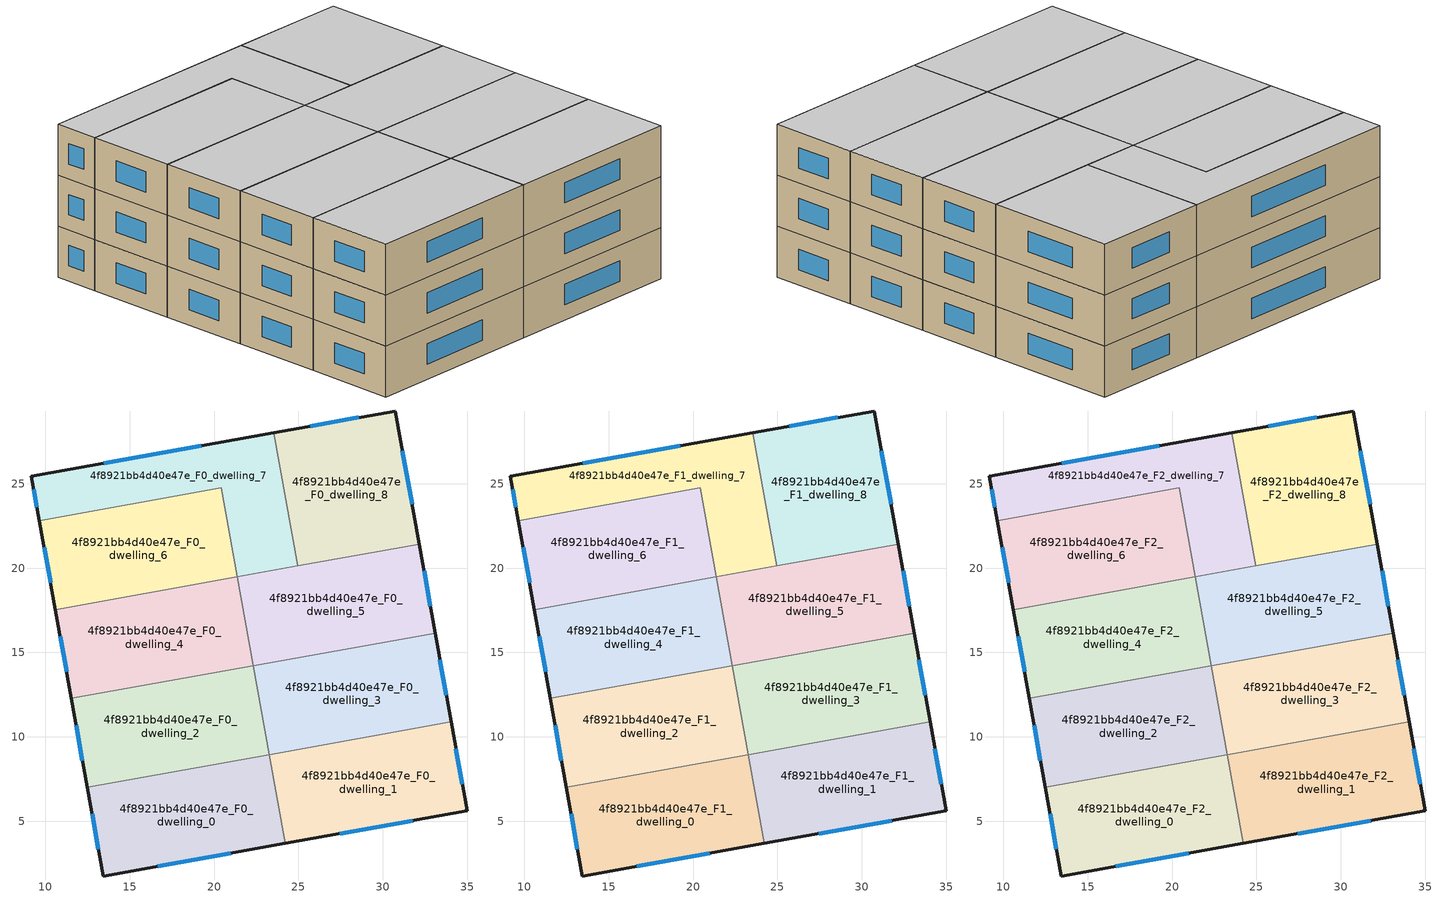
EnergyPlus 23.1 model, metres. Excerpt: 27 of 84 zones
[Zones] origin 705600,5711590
4f8921bb4d40e47e_F0_dwelling_0
 floor ground (EU_floor_Construction): 23.28,8.95 24.22,3.68 13.42,1.75 12.48,7.01 z0
 wall outside (EU_wall_Construction): 12.48,7.01 13.42,1.75 24.22,3.68 z0:3
 wall to 4f8921bb4d40e47e_F0_dwelling_1 (EU_wall_Construction): 24.22,3.68 23.28,8.95 z0:3
 wall to 4f8921bb4d40e47e_F0_dwelling_2 (EU_wall_Construction): 23.27,8.94 12.48,7.01 z0:3
 window (EU_Window_Construction): 16.66,2.32 20.99,3.1 / 12.76,5.43 13.14,3.32 z0.9:2.1
4f8921bb4d40e47e_F0_dwelling_1
 floor ground (EU_floor_Construction): 34.06,10.88 35.01,5.6 24.22,3.68 23.28,8.95 z0
 wall outside (EU_wall_Construction): 24.22,3.68 35.01,5.6 34.06,10.88 z0:3
 wall to 4f8921bb4d40e47e_F0_dwelling_3 (EU_wall_Construction): 34.06,10.88 23.28,8.95 z0:3
 window (EU_Window_Construction): 27.45,4.25 31.78,5.03 / 34.72,7.18 34.34,9.3 z0.9:2.1
4f8921bb4d40e47e_F0_dwelling_2
 floor ground (EU_floor_Construction): 22.32,14.21 23.27,8.94 12.48,7.01 11.53,12.28 z0
 wall outside (EU_wall_Construction): 11.53,12.28 12.48,7.01 z0:3
 wall to 4f8921bb4d40e47e_F0_dwelling_4 (EU_wall_Construction): 22.32,14.21 11.53,12.28 z0:3
 wall to 4f8921bb4d40e47e_F0_dwelling_3 (EU_wall_Construction): 23.27,8.94 22.32,14.21 z0:3
 window (EU_Window_Construction): 11.81,10.7 12.19,8.58 z0.9:2.1
4f8921bb4d40e47e_F0_dwelling_3
 floor ground (EU_floor_Construction): 33.11,16.15 34.06,10.88 23.27,8.94 22.32,14.21 z0
 wall outside (EU_wall_Construction): 34.06,10.88 33.11,16.15 z0:3
 wall to 4f8921bb4d40e47e_F0_dwelling_5 (EU_wall_Construction): 33.11,16.15 22.32,14.21 z0:3
 window (EU_Window_Construction): 33.77,12.46 33.39,14.58 z0.9:2.1
4f8921bb4d40e47e_F0_dwelling_4
 floor ground (EU_floor_Construction): 21.37,19.49 22.32,14.21 11.53,12.28 10.58,17.55 z0
 wall outside (EU_wall_Construction): 10.58,17.55 11.53,12.28 z0:3
 wall to 4f8921bb4d40e47e_F0_dwelling_6 (EU_wall_Construction): 21.37,19.49 10.58,17.55 z0:3
 wall to 4f8921bb4d40e47e_F0_dwelling_5 (EU_wall_Construction): 22.32,14.21 21.37,19.49 z0:3
 window (EU_Window_Construction): 10.87,15.97 11.25,13.85 z0.9:2.1
4f8921bb4d40e47e_F0_dwelling_5
 floor ground (EU_floor_Construction): 32.16,21.42 33.11,16.15 22.32,14.21 21.37,19.49 z0
 wall outside (EU_wall_Construction): 33.11,16.15 32.16,21.42 z0:3
 wall to 4f8921bb4d40e47e_F0_dwelling_8 (EU_wall_Construction): 32.16,21.42 24.96,20.13 z0:3
 wall to 4f8921bb4d40e47e_F0_dwelling_7 (EU_wall_Construction): 24.96,20.13 21.37,19.49 z0:3
 window (EU_Window_Construction): 32.83,17.73 32.45,19.85 z0.9:2.1
4f8921bb4d40e47e_F0_dwelling_6
 floor ground (EU_floor_Construction): 20.43,24.75 21.37,19.49 10.58,17.55 9.64,22.82 z0
 wall outside (EU_wall_Construction): 9.64,22.82 10.58,17.55 z0:3
 wall to 4f8921bb4d40e47e_F0_dwelling_7 (EU_wall_Construction): 21.37,19.49 20.43,24.75 9.64,22.82 z0:3
 window (EU_Window_Construction): 9.92,21.24 10.3,19.12 z0.9:2.1
4f8921bb4d40e47e_F0_dwelling_7
 floor ground (EU_floor_Construction): 23.55,28.03 24.96,20.13 21.37,19.49 20.43,24.75 9.64,22.82 9.16,25.46 z0
 wall outside (EU_wall_Construction): 23.55,28.03 9.16,25.46 9.64,22.82 z0:3
 wall to 4f8921bb4d40e47e_F0_dwelling_8 (EU_wall_Construction): 24.96,20.13 23.55,28.03 z0:3
 window (EU_Window_Construction): 9.3,24.67 9.49,23.61 / 19.24,27.26 13.47,26.23 z0.9:2.1
4f8921bb4d40e47e_F0_dwelling_8
 floor ground (EU_floor_Construction): 30.74,29.32 32.16,21.42 24.96,20.13 23.55,28.03 z0
 wall outside (EU_wall_Construction): 32.16,21.42 30.74,29.32 23.55,28.03 z0:3
 window (EU_Window_Construction): 28.59,28.93 25.7,28.42 / 31.74,23.79 31.17,26.96 z0.9:2.1
4f8921bb4d40e47e_F1_dwelling_0
 floor to 4f8921bb4d40e47e_F0_dwelling_0 (EU_floor_Construction): 23.28,8.95 24.22,3.68 13.42,1.75 12.48,7.01 z3
 wall outside (EU_wall_Construction): 12.48,7.01 13.42,1.75 24.22,3.68 z3:6
 wall to 4f8921bb4d40e47e_F1_dwelling_1 (EU_wall_Construction): 24.22,3.68 23.28,8.95 z3:6
 wall to 4f8921bb4d40e47e_F1_dwelling_2 (EU_wall_Construction): 23.27,8.94 12.48,7.01 z3:6
 window (EU_Window_Construction): 16.66,2.32 20.99,3.1 / 12.76,5.43 13.14,3.32 z3.9:5.1
4f8921bb4d40e47e_F1_dwelling_1
 floor to 4f8921bb4d40e47e_F0_dwelling_1 (EU_floor_Construction): 34.06,10.88 35.01,5.6 24.22,3.68 23.28,8.95 z3
 wall outside (EU_wall_Construction): 24.22,3.68 35.01,5.6 34.06,10.88 z3:6
 wall to 4f8921bb4d40e47e_F1_dwelling_3 (EU_wall_Construction): 34.06,10.88 23.28,8.95 z3:6
 window (EU_Window_Construction): 27.45,4.25 31.78,5.03 / 34.72,7.18 34.34,9.3 z3.9:5.1
4f8921bb4d40e47e_F1_dwelling_2
 floor to 4f8921bb4d40e47e_F0_dwelling_2 (EU_floor_Construction): 22.32,14.21 23.27,8.94 12.48,7.01 11.53,12.28 z3
 wall outside (EU_wall_Construction): 11.53,12.28 12.48,7.01 z3:6
 wall to 4f8921bb4d40e47e_F1_dwelling_4 (EU_wall_Construction): 22.32,14.21 11.53,12.28 z3:6
 wall to 4f8921bb4d40e47e_F1_dwelling_3 (EU_wall_Construction): 23.27,8.94 22.32,14.21 z3:6
 window (EU_Window_Construction): 11.81,10.7 12.19,8.58 z3.9:5.1
4f8921bb4d40e47e_F1_dwelling_3
 floor to 4f8921bb4d40e47e_F0_dwelling_3 (EU_floor_Construction): 33.11,16.15 34.06,10.88 23.27,8.94 22.32,14.21 z3
 wall outside (EU_wall_Construction): 34.06,10.88 33.11,16.15 z3:6
 wall to 4f8921bb4d40e47e_F1_dwelling_5 (EU_wall_Construction): 33.11,16.15 22.32,14.21 z3:6
 window (EU_Window_Construction): 33.77,12.46 33.39,14.58 z3.9:5.1
4f8921bb4d40e47e_F1_dwelling_4
 floor to 4f8921bb4d40e47e_F0_dwelling_4 (EU_floor_Construction): 21.37,19.49 22.32,14.21 11.53,12.28 10.58,17.55 z3
 wall outside (EU_wall_Construction): 10.58,17.55 11.53,12.28 z3:6
 wall to 4f8921bb4d40e47e_F1_dwelling_6 (EU_wall_Construction): 21.37,19.49 10.58,17.55 z3:6
 wall to 4f8921bb4d40e47e_F1_dwelling_5 (EU_wall_Construction): 22.32,14.21 21.37,19.49 z3:6
 window (EU_Window_Construction): 10.87,15.97 11.25,13.85 z3.9:5.1
4f8921bb4d40e47e_F1_dwelling_5
 floor to 4f8921bb4d40e47e_F0_dwelling_5 (EU_floor_Construction): 32.16,21.42 33.11,16.15 22.32,14.21 21.37,19.49 z3
 wall outside (EU_wall_Construction): 33.11,16.15 32.16,21.42 z3:6
 wall to 4f8921bb4d40e47e_F1_dwelling_8 (EU_wall_Construction): 32.16,21.42 24.96,20.13 z3:6
 wall to 4f8921bb4d40e47e_F1_dwelling_7 (EU_wall_Construction): 24.96,20.13 21.37,19.49 z3:6
 window (EU_Window_Construction): 32.83,17.73 32.45,19.85 z3.9:5.1
4f8921bb4d40e47e_F1_dwelling_6
 floor to 4f8921bb4d40e47e_F0_dwelling_6 (EU_floor_Construction): 20.43,24.75 21.37,19.49 10.58,17.55 9.64,22.82 z3
 wall outside (EU_wall_Construction): 9.64,22.82 10.58,17.55 z3:6
 wall to 4f8921bb4d40e47e_F1_dwelling_7 (EU_wall_Construction): 21.37,19.49 20.43,24.75 9.64,22.82 z3:6
 window (EU_Window_Construction): 9.92,21.24 10.3,19.12 z3.9:5.1
4f8921bb4d40e47e_F1_dwelling_7
 floor to 4f8921bb4d40e47e_F0_dwelling_7 (EU_floor_Construction): 23.55,28.03 24.96,20.13 21.37,19.49 20.43,24.75 9.64,22.82 9.16,25.46 z3
 wall outside (EU_wall_Construction): 23.55,28.03 9.16,25.46 9.64,22.82 z3:6
 wall to 4f8921bb4d40e47e_F1_dwelling_8 (EU_wall_Construction): 24.96,20.13 23.55,28.03 z3:6
 window (EU_Window_Construction): 9.3,24.67 9.49,23.61 / 19.24,27.26 13.47,26.23 z3.9:5.1
4f8921bb4d40e47e_F1_dwelling_8
 floor to 4f8921bb4d40e47e_F0_dwelling_8 (EU_floor_Construction): 30.74,29.32 32.16,21.42 24.96,20.13 23.55,28.03 z3
 wall outside (EU_wall_Construction): 32.16,21.42 30.74,29.32 23.55,28.03 z3:6
 window (EU_Window_Construction): 28.59,28.93 25.7,28.42 / 31.74,23.79 31.17,26.96 z3.9:5.1
4f8921bb4d40e47e_F2_dwelling_0
 floor to 4f8921bb4d40e47e_F1_dwelling_0 (EU_floor_Construction): 23.28,8.95 24.22,3.68 13.42,1.75 12.48,7.01 z6
 wall outside (EU_wall_Construction): 12.48,7.01 13.42,1.75 24.22,3.68 z6:9
 wall to 4f8921bb4d40e47e_F2_dwelling_1 (EU_wall_Construction): 24.22,3.68 23.28,8.95 z6:9
 wall to 4f8921bb4d40e47e_F2_dwelling_2 (EU_wall_Construction): 23.27,8.94 12.48,7.01 z6:9
 window (EU_Window_Construction): 16.66,2.32 20.99,3.1 / 12.76,5.43 13.14,3.32 z6.9:8.1
 ceiling to 4f8921bb4d40e47e_F3_dwelling_0 (EU_floor_Construction): 24.22,3.68 23.28,8.95 12.48,7.01 13.42,1.75 z9
4f8921bb4d40e47e_F2_dwelling_1
 floor to 4f8921bb4d40e47e_F1_dwelling_1 (EU_floor_Construction): 34.06,10.88 35.01,5.6 24.22,3.68 23.28,8.95 z6
 wall outside (EU_wall_Construction): 24.22,3.68 35.01,5.6 34.06,10.88 z6:9
 wall to 4f8921bb4d40e47e_F2_dwelling_3 (EU_wall_Construction): 34.06,10.88 23.28,8.95 z6:9
 window (EU_Window_Construction): 27.45,4.25 31.78,5.03 / 34.72,7.18 34.34,9.3 z6.9:8.1
 ceiling to 4f8921bb4d40e47e_F3_dwelling_1 (EU_floor_Construction): 35.01,5.6 34.06,10.88 23.28,8.95 24.22,3.68 z9
4f8921bb4d40e47e_F2_dwelling_2
 floor to 4f8921bb4d40e47e_F1_dwelling_2 (EU_floor_Construction): 22.32,14.21 23.27,8.94 12.48,7.01 11.53,12.28 z6
 wall outside (EU_wall_Construction): 11.53,12.28 12.48,7.01 z6:9
 wall to 4f8921bb4d40e47e_F2_dwelling_4 (EU_wall_Construction): 22.32,14.21 11.53,12.28 z6:9
 wall to 4f8921bb4d40e47e_F2_dwelling_3 (EU_wall_Construction): 23.27,8.94 22.32,14.21 z6:9
 window (EU_Window_Construction): 11.81,10.7 12.19,8.58 z6.9:8.1
 ceiling to 4f8921bb4d40e47e_F3_dwelling_2 (EU_floor_Construction): 23.27,8.94 22.32,14.21 11.53,12.28 12.48,7.01 z9
4f8921bb4d40e47e_F2_dwelling_3
 floor to 4f8921bb4d40e47e_F1_dwelling_3 (EU_floor_Construction): 33.11,16.15 34.06,10.88 23.27,8.94 22.32,14.21 z6
 wall outside (EU_wall_Construction): 34.06,10.88 33.11,16.15 z6:9
 wall to 4f8921bb4d40e47e_F2_dwelling_5 (EU_wall_Construction): 33.11,16.15 22.32,14.21 z6:9
 window (EU_Window_Construction): 33.77,12.46 33.39,14.58 z6.9:8.1
 ceiling to 4f8921bb4d40e47e_F3_dwelling_3 (EU_floor_Construction): 34.06,10.88 33.11,16.15 22.32,14.21 23.27,8.94 z9
4f8921bb4d40e47e_F2_dwelling_4
 floor to 4f8921bb4d40e47e_F1_dwelling_4 (EU_floor_Construction): 21.37,19.49 22.32,14.21 11.53,12.28 10.58,17.55 z6
 wall outside (EU_wall_Construction): 10.58,17.55 11.53,12.28 z6:9
 wall to 4f8921bb4d40e47e_F2_dwelling_6 (EU_wall_Construction): 21.37,19.49 10.58,17.55 z6:9
 wall to 4f8921bb4d40e47e_F2_dwelling_5 (EU_wall_Construction): 22.32,14.21 21.37,19.49 z6:9
 window (EU_Window_Construction): 10.87,15.97 11.25,13.85 z6.9:8.1
 ceiling to 4f8921bb4d40e47e_F3_dwelling_4 (EU_floor_Construction): 22.32,14.21 21.37,19.49 10.58,17.55 11.53,12.28 z9
4f8921bb4d40e47e_F2_dwelling_5
 floor to 4f8921bb4d40e47e_F1_dwelling_5 (EU_floor_Construction): 32.16,21.42 33.11,16.15 22.32,14.21 21.37,19.49 z6
 wall outside (EU_wall_Construction): 33.11,16.15 32.16,21.42 z6:9
 wall to 4f8921bb4d40e47e_F2_dwelling_8 (EU_wall_Construction): 32.16,21.42 24.96,20.13 z6:9
 wall to 4f8921bb4d40e47e_F2_dwelling_7 (EU_wall_Construction): 24.96,20.13 21.37,19.49 z6:9
 window (EU_Window_Construction): 32.83,17.73 32.45,19.85 z6.9:8.1
 ceiling to 4f8921bb4d40e47e_F3_dwelling_5 (EU_floor_Construction): 33.11,16.15 32.16,21.42 21.37,19.49 22.32,14.21 z9
4f8921bb4d40e47e_F2_dwelling_6
 floor to 4f8921bb4d40e47e_F1_dwelling_6 (EU_floor_Construction): 20.43,24.75 21.37,19.49 10.58,17.55 9.64,22.82 z6
 wall outside (EU_wall_Construction): 9.64,22.82 10.58,17.55 z6:9
 wall to 4f8921bb4d40e47e_F2_dwelling_7 (EU_wall_Construction): 21.37,19.49 20.43,24.75 9.64,22.82 z6:9
 window (EU_Window_Construction): 9.92,21.24 10.3,19.12 z6.9:8.1
 ceiling to 4f8921bb4d40e47e_F3_dwelling_6 (EU_floor_Construction): 21.37,19.49 20.43,24.75 9.64,22.82 10.58,17.55 z9
4f8921bb4d40e47e_F2_dwelling_7
 floor to 4f8921bb4d40e47e_F1_dwelling_7 (EU_floor_Construction): 23.55,28.03 24.96,20.13 21.37,19.49 20.43,24.75 9.64,22.82 9.16,25.46 z6
 wall outside (EU_wall_Construction): 23.55,28.03 9.16,25.46 9.64,22.82 z6:9
 wall to 4f8921bb4d40e47e_F2_dwelling_8 (EU_wall_Construction): 24.96,20.13 23.55,28.03 z6:9
 window (EU_Window_Construction): 9.3,24.67 9.49,23.61 / 19.24,27.26 13.47,26.23 z6.9:8.1
 ceiling to 4f8921bb4d40e47e_F3_dwelling_7 (EU_floor_Construction): 24.96,20.13 23.55,28.03 9.16,25.46 9.64,22.82 20.43,24.75 21.37,19.49 z9
4f8921bb4d40e47e_F2_dwelling_8
 floor to 4f8921bb4d40e47e_F1_dwelling_8 (EU_floor_Construction): 30.74,29.32 32.16,21.42 24.96,20.13 23.55,28.03 z6
 wall outside (EU_wall_Construction): 32.16,21.42 30.74,29.32 23.55,28.03 z6:9
 window (EU_Window_Construction): 28.59,28.93 25.7,28.42 / 31.74,23.79 31.17,26.96 z6.9:8.1
 ceiling to 4f8921bb4d40e47e_F3_dwelling_8 (EU_floor_Construction): 32.16,21.42 30.74,29.32 23.55,28.03 24.96,20.13 z9
[Building]
EU S2 Campaign: North Axis=0; Terrain=City; Solar Distribution=FullExterior
[Site:Location]
London: Latitude=51.5; Longitude=-0.5; Time Zone=0; Elevation=25
[SizingPeriod:WeatherFileDays]
AnnualSizingPeriod: Begin Month=1; Begin Day of Month=1; End Month=12; End Day of Month=31; Day of Week for Start Day=Monday; Use Weather File Daylight Saving Period=No; Use Weather File Rain and Snow Indicators=No
[MATERIAL]
EU_InternalMass_Material: Roughness=MediumRough; Thickness=0.1; Conductivity=1; Density=1800; Specific Heat=900; Thermal Absorptance=0.9; Solar Absorptance=0.7; Visible Absorptance=0.7
[MATERIAL:NOMASS] Roughness=MediumRough; Thermal Absorptance=0.9; Solar Absorptance=0.7; Visible Absorptance=0.7
Name | Thermal Resistance
EU_wall_NoMass | 1.04674
EU_floor_NoMass | 2.04616
[WINDOWMATERIAL:SIMPLEGLAZINGSYSTEM]
EU_Window_SimpleGlazing: UFactor=4.25843; Solar Heat Gain Coefficient=0.85; Visible Transmittance=0.85
[CONSTRUCTION]
EU_wall_Construction: EU_wall_NoMass
EU_floor_Construction: EU_floor_NoMass
EU_Window_Construction: EU_Window_SimpleGlazing
EU_InternalMass_Construction: EU_InternalMass_Material
[ZONE] Type=1; Multiplier=1; Ceiling Height=autocalculate; Floor Area=autocalculate; Part of Total Floor Area=Yes
Name | Volume
4f8921bb4d40e47e_F0_dwelling_0; 4f8921bb4d40e47e_F1_dwelling_0; 4f8921bb4d40e47e_F2_dwelling_0; 4f8921bb4d40e47e_F0_dwelling_1; 4f8921bb4d40e47e_F1_dwelling_1; 4f8921bb4d40e47e_F2_dwelling_1; 4f8921bb4d40e47e_F0_dwelling_7; 4f8921bb4d40e47e_F1_dwelling_7; 4f8921bb4d40e47e_F2_dwelling_7 | 176.094
4f8921bb4d40e47e_F0_dwelling_2; 4f8921bb4d40e47e_F1_dwelling_2; 4f8921bb4d40e47e_F2_dwelling_2 | 176.082
4f8921bb4d40e47e_F0_dwelling_3; 4f8921bb4d40e47e_F1_dwelling_3; 4f8921bb4d40e47e_F2_dwelling_3; 4f8921bb4d40e47e_F0_dwelling_6; 4f8921bb4d40e47e_F1_dwelling_6; 4f8921bb4d40e47e_F2_dwelling_6 | 176.098
4f8921bb4d40e47e_F0_dwelling_4; 4f8921bb4d40e47e_F1_dwelling_4; 4f8921bb4d40e47e_F2_dwelling_4 | 176.131
4f8921bb4d40e47e_F0_dwelling_5; 4f8921bb4d40e47e_F1_dwelling_5; 4f8921bb4d40e47e_F2_dwelling_5 | 176.113
4f8921bb4d40e47e_F0_dwelling_8; 4f8921bb4d40e47e_F1_dwelling_8; 4f8921bb4d40e47e_F2_dwelling_8 | 176.086
[INTERNALMASS] Construction=EU_InternalMass_Construction
Name | Zone or ZoneList | Surface Area
4f8921bb4d40e47e_F0_dwelling_0_EU_InternalMass | 4f8921bb4d40e47e_F0_dwelling_0 | 58.6992
4f8921bb4d40e47e_F0_dwelling_1_EU_InternalMass | 4f8921bb4d40e47e_F0_dwelling_1 | 58.6976
4f8921bb4d40e47e_F0_dwelling_2_EU_InternalMass | 4f8921bb4d40e47e_F0_dwelling_2 | 58.6947
4f8921bb4d40e47e_F0_dwelling_3_EU_InternalMass | 4f8921bb4d40e47e_F0_dwelling_3 | 58.6982
4f8921bb4d40e47e_F0_dwelling_4_EU_InternalMass | 4f8921bb4d40e47e_F0_dwelling_4 | 58.7114
4f8921bb4d40e47e_F0_dwelling_5_EU_InternalMass | 4f8921bb4d40e47e_F0_dwelling_5 | 58.7036
4f8921bb4d40e47e_F0_dwelling_6_EU_InternalMass | 4f8921bb4d40e47e_F0_dwelling_6 | 58.7009
4f8921bb4d40e47e_F0_dwelling_7_EU_InternalMass | 4f8921bb4d40e47e_F0_dwelling_7 | 58.6979
4f8921bb4d40e47e_F0_dwelling_8_EU_InternalMass | 4f8921bb4d40e47e_F0_dwelling_8 | 58.6944
4f8921bb4d40e47e_F1_dwelling_0_EU_InternalMass | 4f8921bb4d40e47e_F1_dwelling_0 | 58.6992
4f8921bb4d40e47e_F1_dwelling_1_EU_InternalMass | 4f8921bb4d40e47e_F1_dwelling_1 | 58.6976
4f8921bb4d40e47e_F1_dwelling_2_EU_InternalMass | 4f8921bb4d40e47e_F1_dwelling_2 | 58.6947
4f8921bb4d40e47e_F1_dwelling_3_EU_InternalMass | 4f8921bb4d40e47e_F1_dwelling_3 | 58.6982
4f8921bb4d40e47e_F1_dwelling_4_EU_InternalMass | 4f8921bb4d40e47e_F1_dwelling_4 | 58.7114
4f8921bb4d40e47e_F1_dwelling_5_EU_InternalMass | 4f8921bb4d40e47e_F1_dwelling_5 | 58.7036
4f8921bb4d40e47e_F1_dwelling_6_EU_InternalMass | 4f8921bb4d40e47e_F1_dwelling_6 | 58.7009
4f8921bb4d40e47e_F1_dwelling_7_EU_InternalMass | 4f8921bb4d40e47e_F1_dwelling_7 | 58.6979
4f8921bb4d40e47e_F1_dwelling_8_EU_InternalMass | 4f8921bb4d40e47e_F1_dwelling_8 | 58.6944
4f8921bb4d40e47e_F2_dwelling_0_EU_InternalMass | 4f8921bb4d40e47e_F2_dwelling_0 | 58.6992
4f8921bb4d40e47e_F2_dwelling_1_EU_InternalMass | 4f8921bb4d40e47e_F2_dwelling_1 | 58.6976
4f8921bb4d40e47e_F2_dwelling_2_EU_InternalMass | 4f8921bb4d40e47e_F2_dwelling_2 | 58.6947
4f8921bb4d40e47e_F2_dwelling_3_EU_InternalMass | 4f8921bb4d40e47e_F2_dwelling_3 | 58.6982
4f8921bb4d40e47e_F2_dwelling_4_EU_InternalMass | 4f8921bb4d40e47e_F2_dwelling_4 | 58.7114
4f8921bb4d40e47e_F2_dwelling_5_EU_InternalMass | 4f8921bb4d40e47e_F2_dwelling_5 | 58.7036
4f8921bb4d40e47e_F2_dwelling_6_EU_InternalMass | 4f8921bb4d40e47e_F2_dwelling_6 | 58.7009
4f8921bb4d40e47e_F2_dwelling_7_EU_InternalMass | 4f8921bb4d40e47e_F2_dwelling_7 | 58.6979
4f8921bb4d40e47e_F2_dwelling_8_EU_InternalMass | 4f8921bb4d40e47e_F2_dwelling_8 | 58.6944
[OTHEREQUIPMENT] Fuel Type=Electricity; Design Level Calculation Method=Watts/Area; Power per Zone Floor Area=1; Fraction Latent=0; Fraction Radiant=0; Fraction Lost=0; Carbon Dioxide Generation Rate=0; EndUse Subcategory=EU_Step8_InternalGains
Name | Zone or ZoneList or Space or SpaceList | Schedule
EU_Step8_InternalGain_4f8921bb4d40e47e_F0_dwelling_0_f000 | 4f8921bb4d40e47e_F0_dwelling_0 | EU_Step8_GainSchedule_4f8921bb4d40e47e_F0_dwelling_0_f000
EU_Step8_InternalGain_4f8921bb4d40e47e_F0_dwelling_1_f000 | 4f8921bb4d40e47e_F0_dwelling_1 | EU_Step8_GainSchedule_4f8921bb4d40e47e_F0_dwelling_1_f000
EU_Step8_InternalGain_4f8921bb4d40e47e_F0_dwelling_2_f000 | 4f8921bb4d40e47e_F0_dwelling_2 | EU_Step8_GainSchedule_4f8921bb4d40e47e_F0_dwelling_2_f000
EU_Step8_InternalGain_4f8921bb4d40e47e_F0_dwelling_3_f000 | 4f8921bb4d40e47e_F0_dwelling_3 | EU_Step8_GainSchedule_4f8921bb4d40e47e_F0_dwelling_3_f000
EU_Step8_InternalGain_4f8921bb4d40e47e_F0_dwelling_4_f000 | 4f8921bb4d40e47e_F0_dwelling_4 | EU_Step8_GainSchedule_4f8921bb4d40e47e_F0_dwelling_4_f000
EU_Step8_InternalGain_4f8921bb4d40e47e_F0_dwelling_5_f000 | 4f8921bb4d40e47e_F0_dwelling_5 | EU_Step8_GainSchedule_4f8921bb4d40e47e_F0_dwelling_5_f000
EU_Step8_InternalGain_4f8921bb4d40e47e_F0_dwelling_6_f000 | 4f8921bb4d40e47e_F0_dwelling_6 | EU_Step8_GainSchedule_4f8921bb4d40e47e_F0_dwelling_6_f000
EU_Step8_InternalGain_4f8921bb4d40e47e_F0_dwelling_7_f000 | 4f8921bb4d40e47e_F0_dwelling_7 | EU_Step8_GainSchedule_4f8921bb4d40e47e_F0_dwelling_7_f000
EU_Step8_InternalGain_4f8921bb4d40e47e_F0_dwelling_8_f000 | 4f8921bb4d40e47e_F0_dwelling_8 | EU_Step8_GainSchedule_4f8921bb4d40e47e_F0_dwelling_8_f000
EU_Step8_InternalGain_4f8921bb4d40e47e_F1_dwelling_0_f000 | 4f8921bb4d40e47e_F1_dwelling_0 | EU_Step8_GainSchedule_4f8921bb4d40e47e_F1_dwelling_0_f000
EU_Step8_InternalGain_4f8921bb4d40e47e_F1_dwelling_1_f000 | 4f8921bb4d40e47e_F1_dwelling_1 | EU_Step8_GainSchedule_4f8921bb4d40e47e_F1_dwelling_1_f000
EU_Step8_InternalGain_4f8921bb4d40e47e_F1_dwelling_2_f000 | 4f8921bb4d40e47e_F1_dwelling_2 | EU_Step8_GainSchedule_4f8921bb4d40e47e_F1_dwelling_2_f000
EU_Step8_InternalGain_4f8921bb4d40e47e_F1_dwelling_3_f000 | 4f8921bb4d40e47e_F1_dwelling_3 | EU_Step8_GainSchedule_4f8921bb4d40e47e_F1_dwelling_3_f000
EU_Step8_InternalGain_4f8921bb4d40e47e_F1_dwelling_4_f000 | 4f8921bb4d40e47e_F1_dwelling_4 | EU_Step8_GainSchedule_4f8921bb4d40e47e_F1_dwelling_4_f000
EU_Step8_InternalGain_4f8921bb4d40e47e_F1_dwelling_5_f000 | 4f8921bb4d40e47e_F1_dwelling_5 | EU_Step8_GainSchedule_4f8921bb4d40e47e_F1_dwelling_5_f000
EU_Step8_InternalGain_4f8921bb4d40e47e_F1_dwelling_6_f000 | 4f8921bb4d40e47e_F1_dwelling_6 | EU_Step8_GainSchedule_4f8921bb4d40e47e_F1_dwelling_6_f000
EU_Step8_InternalGain_4f8921bb4d40e47e_F1_dwelling_7_f000 | 4f8921bb4d40e47e_F1_dwelling_7 | EU_Step8_GainSchedule_4f8921bb4d40e47e_F1_dwelling_7_f000
EU_Step8_InternalGain_4f8921bb4d40e47e_F1_dwelling_8_f000 | 4f8921bb4d40e47e_F1_dwelling_8 | EU_Step8_GainSchedule_4f8921bb4d40e47e_F1_dwelling_8_f000
EU_Step8_InternalGain_4f8921bb4d40e47e_F2_dwelling_0_f000 | 4f8921bb4d40e47e_F2_dwelling_0 | EU_Step8_GainSchedule_4f8921bb4d40e47e_F2_dwelling_0_f000
EU_Step8_InternalGain_4f8921bb4d40e47e_F2_dwelling_1_f000 | 4f8921bb4d40e47e_F2_dwelling_1 | EU_Step8_GainSchedule_4f8921bb4d40e47e_F2_dwelling_1_f000
EU_Step8_InternalGain_4f8921bb4d40e47e_F2_dwelling_2_f000 | 4f8921bb4d40e47e_F2_dwelling_2 | EU_Step8_GainSchedule_4f8921bb4d40e47e_F2_dwelling_2_f000
EU_Step8_InternalGain_4f8921bb4d40e47e_F2_dwelling_3_f000 | 4f8921bb4d40e47e_F2_dwelling_3 | EU_Step8_GainSchedule_4f8921bb4d40e47e_F2_dwelling_3_f000
EU_Step8_InternalGain_4f8921bb4d40e47e_F2_dwelling_4_f000 | 4f8921bb4d40e47e_F2_dwelling_4 | EU_Step8_GainSchedule_4f8921bb4d40e47e_F2_dwelling_4_f000
EU_Step8_InternalGain_4f8921bb4d40e47e_F2_dwelling_5_f000 | 4f8921bb4d40e47e_F2_dwelling_5 | EU_Step8_GainSchedule_4f8921bb4d40e47e_F2_dwelling_5_f000
EU_Step8_InternalGain_4f8921bb4d40e47e_F2_dwelling_6_f000 | 4f8921bb4d40e47e_F2_dwelling_6 | EU_Step8_GainSchedule_4f8921bb4d40e47e_F2_dwelling_6_f000
EU_Step8_InternalGain_4f8921bb4d40e47e_F2_dwelling_7_f000 | 4f8921bb4d40e47e_F2_dwelling_7 | EU_Step8_GainSchedule_4f8921bb4d40e47e_F2_dwelling_7_f000
EU_Step8_InternalGain_4f8921bb4d40e47e_F2_dwelling_8_f000 | 4f8921bb4d40e47e_F2_dwelling_8 | EU_Step8_GainSchedule_4f8921bb4d40e47e_F2_dwelling_8_f000
[ZONEVENTILATION:DESIGNFLOWRATE] Schedule=EU_AlwaysOn; Design Flow Rate Calculation Method=AirChanges/Hour; Air Changes per Hour=0.488719; Ventilation Type=Natural; Fan Pressure Rise=0; Fan Total Efficiency=1; Constant Term Coefficient=1; Temperature Term Coefficient=0; Velocity Term Coefficient=0; Velocity Squared Term Coefficient=0; Minimum Indoor Temperature=-100; Maximum Indoor Temperature=100; Delta Temperature=-100; Minimum Outdoor Temperature=-100; Maximum Outdoor Temperature=100; Maximum Wind Speed=40
Name | Zone or ZoneList or Space or SpaceList
EU_ConstantAir_4f8921bb4d40e47e_F0_dwelling_0 | 4f8921bb4d40e47e_F0_dwelling_0
EU_ConstantAir_4f8921bb4d40e47e_F0_dwelling_1 | 4f8921bb4d40e47e_F0_dwelling_1
EU_ConstantAir_4f8921bb4d40e47e_F0_dwelling_2 | 4f8921bb4d40e47e_F0_dwelling_2
EU_ConstantAir_4f8921bb4d40e47e_F0_dwelling_3 | 4f8921bb4d40e47e_F0_dwelling_3
EU_ConstantAir_4f8921bb4d40e47e_F0_dwelling_4 | 4f8921bb4d40e47e_F0_dwelling_4
EU_ConstantAir_4f8921bb4d40e47e_F0_dwelling_5 | 4f8921bb4d40e47e_F0_dwelling_5
EU_ConstantAir_4f8921bb4d40e47e_F0_dwelling_6 | 4f8921bb4d40e47e_F0_dwelling_6
EU_ConstantAir_4f8921bb4d40e47e_F0_dwelling_7 | 4f8921bb4d40e47e_F0_dwelling_7
EU_ConstantAir_4f8921bb4d40e47e_F0_dwelling_8 | 4f8921bb4d40e47e_F0_dwelling_8
EU_ConstantAir_4f8921bb4d40e47e_F1_dwelling_0 | 4f8921bb4d40e47e_F1_dwelling_0
EU_ConstantAir_4f8921bb4d40e47e_F1_dwelling_1 | 4f8921bb4d40e47e_F1_dwelling_1
EU_ConstantAir_4f8921bb4d40e47e_F1_dwelling_2 | 4f8921bb4d40e47e_F1_dwelling_2
EU_ConstantAir_4f8921bb4d40e47e_F1_dwelling_3 | 4f8921bb4d40e47e_F1_dwelling_3
EU_ConstantAir_4f8921bb4d40e47e_F1_dwelling_4 | 4f8921bb4d40e47e_F1_dwelling_4
EU_ConstantAir_4f8921bb4d40e47e_F1_dwelling_5 | 4f8921bb4d40e47e_F1_dwelling_5
EU_ConstantAir_4f8921bb4d40e47e_F1_dwelling_6 | 4f8921bb4d40e47e_F1_dwelling_6
EU_ConstantAir_4f8921bb4d40e47e_F1_dwelling_7 | 4f8921bb4d40e47e_F1_dwelling_7
EU_ConstantAir_4f8921bb4d40e47e_F1_dwelling_8 | 4f8921bb4d40e47e_F1_dwelling_8
EU_ConstantAir_4f8921bb4d40e47e_F2_dwelling_0 | 4f8921bb4d40e47e_F2_dwelling_0
EU_ConstantAir_4f8921bb4d40e47e_F2_dwelling_1 | 4f8921bb4d40e47e_F2_dwelling_1
EU_ConstantAir_4f8921bb4d40e47e_F2_dwelling_2 | 4f8921bb4d40e47e_F2_dwelling_2
EU_ConstantAir_4f8921bb4d40e47e_F2_dwelling_3 | 4f8921bb4d40e47e_F2_dwelling_3
EU_ConstantAir_4f8921bb4d40e47e_F2_dwelling_4 | 4f8921bb4d40e47e_F2_dwelling_4
EU_ConstantAir_4f8921bb4d40e47e_F2_dwelling_5 | 4f8921bb4d40e47e_F2_dwelling_5
EU_ConstantAir_4f8921bb4d40e47e_F2_dwelling_6 | 4f8921bb4d40e47e_F2_dwelling_6
EU_ConstantAir_4f8921bb4d40e47e_F2_dwelling_7 | 4f8921bb4d40e47e_F2_dwelling_7
EU_ConstantAir_4f8921bb4d40e47e_F2_dwelling_8 | 4f8921bb4d40e47e_F2_dwelling_8
[HVACTEMPLATE:THERMOSTAT] Constant Heating Setpoint=20; Constant Cooling Setpoint=50
EU_HeatOnly_4f8921bb4d40e47e_F0_dwelling_0; EU_HeatOnly_4f8921bb4d40e47e_F0_dwelling_1; EU_HeatOnly_4f8921bb4d40e47e_F0_dwelling_2; EU_HeatOnly_4f8921bb4d40e47e_F0_dwelling_3; EU_HeatOnly_4f8921bb4d40e47e_F0_dwelling_4; EU_HeatOnly_4f8921bb4d40e47e_F0_dwelling_5; EU_HeatOnly_4f8921bb4d40e47e_F0_dwelling_6; EU_HeatOnly_4f8921bb4d40e47e_F0_dwelling_7; EU_HeatOnly_4f8921bb4d40e47e_F0_dwelling_8; EU_HeatOnly_4f8921bb4d40e47e_F1_dwelling_0; EU_HeatOnly_4f8921bb4d40e47e_F1_dwelling_1; EU_HeatOnly_4f8921bb4d40e47e_F1_dwelling_2; EU_HeatOnly_4f8921bb4d40e47e_F1_dwelling_3; EU_HeatOnly_4f8921bb4d40e47e_F1_dwelling_4; EU_HeatOnly_4f8921bb4d40e47e_F1_dwelling_5; EU_HeatOnly_4f8921bb4d40e47e_F1_dwelling_6; EU_HeatOnly_4f8921bb4d40e47e_F1_dwelling_7; EU_HeatOnly_4f8921bb4d40e47e_F1_dwelling_8; EU_HeatOnly_4f8921bb4d40e47e_F2_dwelling_0; EU_HeatOnly_4f8921bb4d40e47e_F2_dwelling_1; EU_HeatOnly_4f8921bb4d40e47e_F2_dwelling_2; EU_HeatOnly_4f8921bb4d40e47e_F2_dwelling_3; EU_HeatOnly_4f8921bb4d40e47e_F2_dwelling_4; EU_HeatOnly_4f8921bb4d40e47e_F2_dwelling_5; EU_HeatOnly_4f8921bb4d40e47e_F2_dwelling_6; EU_HeatOnly_4f8921bb4d40e47e_F2_dwelling_7; EU_HeatOnly_4f8921bb4d40e47e_F2_dwelling_8; EU_HeatOnly_4f8921bb4d40e47e_F3_dwelling_0; EU_HeatOnly_4f8921bb4d40e47e_F3_dwelling_1; EU_HeatOnly_4f8921bb4d40e47e_F3_dwelling_2; EU_HeatOnly_4f8921bb4d40e47e_F3_dwelling_3; EU_HeatOnly_4f8921bb4d40e47e_F3_dwelling_4; EU_HeatOnly_4f8921bb4d40e47e_F3_dwelling_5; EU_HeatOnly_4f8921bb4d40e47e_F3_dwelling_6; EU_HeatOnly_4f8921bb4d40e47e_F3_dwelling_7; EU_HeatOnly_4f8921bb4d40e47e_F3_dwelling_8; EU_HeatOnly_4f8921bb4d40e47e_F4_dwelling_0; EU_HeatOnly_4f8921bb4d40e47e_F4_dwelling_1; EU_HeatOnly_4f8921bb4d40e47e_F4_dwelling_2; EU_HeatOnly_4f8921bb4d40e47e_F4_dwelling_3; EU_HeatOnly_4f8921bb4d40e47e_F4_dwelling_4; EU_HeatOnly_4f8921bb4d40e47e_F4_dwelling_5; EU_HeatOnly_4f8921bb4d40e47e_F4_dwelling_6; EU_HeatOnly_4f8921bb4d40e47e_F4_dwelling_7; EU_HeatOnly_4f8921bb4d40e47e_F5_dwelling_0; EU_HeatOnly_4f8921bb4d40e47e_F5_dwelling_1; EU_HeatOnly_4f8921bb4d40e47e_F5_dwelling_2; EU_HeatOnly_4f8921bb4d40e47e_F5_dwelling_3; EU_HeatOnly_4f8921bb4d40e47e_F5_dwelling_4; EU_HeatOnly_4f8921bb4d40e47e_F5_dwelling_5; EU_HeatOnly_4f8921bb4d40e47e_F5_dwelling_6; EU_HeatOnly_4f8921bb4d40e47e_F5_dwelling_7; EU_HeatOnly_4f8921bb4d40e47e_F6_dwelling_0; EU_HeatOnly_4f8921bb4d40e47e_F6_dwelling_1; EU_HeatOnly_4f8921bb4d40e47e_F6_dwelling_2; EU_HeatOnly_4f8921bb4d40e47e_F6_dwelling_3; EU_HeatOnly_4f8921bb4d40e47e_F6_dwelling_4; EU_HeatOnly_4f8921bb4d40e47e_F6_dwelling_5; EU_HeatOnly_4f8921bb4d40e47e_F6_dwelling_6; EU_HeatOnly_4f8921bb4d40e47e_F6_dwelling_7; EU_HeatOnly_4f8921bb4d40e47e_F7_dwelling_0; EU_HeatOnly_4f8921bb4d40e47e_F7_dwelling_1; EU_HeatOnly_4f8921bb4d40e47e_F7_dwelling_2; EU_HeatOnly_4f8921bb4d40e47e_F7_dwelling_3; EU_HeatOnly_4f8921bb4d40e47e_F7_dwelling_4; EU_HeatOnly_4f8921bb4d40e47e_F7_dwelling_5; EU_HeatOnly_4f8921bb4d40e47e_F7_dwelling_6; EU_HeatOnly_4f8921bb4d40e47e_F7_dwelling_7; EU_HeatOnly_4f8921bb4d40e47e_F8_dwelling_0; EU_HeatOnly_4f8921bb4d40e47e_F8_dwelling_1; EU_HeatOnly_4f8921bb4d40e47e_F8_dwelling_2; EU_HeatOnly_4f8921bb4d40e47e_F8_dwelling_3; EU_HeatOnly_4f8921bb4d40e47e_F8_dwelling_4; EU_HeatOnly_4f8921bb4d40e47e_F8_dwelling_5; EU_HeatOnly_4f8921bb4d40e47e_F8_dwelling_6; EU_HeatOnly_4f8921bb4d40e47e_F8_dwelling_7; EU_HeatOnly_4f8921bb4d40e47e_F9_dwelling_0; EU_HeatOnly_4f8921bb4d40e47e_F9_dwelling_1; EU_HeatOnly_4f8921bb4d40e47e_F9_dwelling_2; EU_HeatOnly_4f8921bb4d40e47e_F9_dwelling_3; EU_HeatOnly_4f8921bb4d40e47e_F9_dwelling_4; EU_HeatOnly_4f8921bb4d40e47e_F9_dwelling_5; EU_HeatOnly_4f8921bb4d40e47e_F9_dwelling_6; EU_HeatOnly_4f8921bb4d40e47e_F9_dwelling_7
[HVACTEMPLATE:ZONE:IDEALLOADSAIRSYSTEM] System Availability Schedule=EU_AlwaysOn; Maximum Heating Supply Air Temperature=50; Minimum Cooling Supply Air Temperature=13; Maximum Heating Supply Air Humidity Ratio=0.0156; Minimum Cooling Supply Air Humidity Ratio=0.0077; Heating Limit=NoLimit; Cooling Limit=NoLimit; Heating Availability Schedule=EU_AlwaysOn; Cooling Availability Schedule=EU_CoolingOff; Dehumidification Control Type=ConstantSensibleHeatRatio; Cooling Sensible Heat Ratio=0.7; Dehumidification Setpoint=60; Humidification Control Type=None; Humidification Setpoint=30; Outdoor Air Method=None; Outdoor Air Flow Rate per Person=0.00944; Outdoor Air Flow Rate per Zone Floor Area=0; Outdoor Air Flow Rate per Zone=0; Demand Controlled Ventilation Type=None; Outdoor Air Economizer Type=NoEconomizer; Heat Recovery Type=None; Sensible Heat Recovery Effectiveness=0.7; Latent Heat Recovery Effectiveness=0.65
Name | Template Thermostat
4f8921bb4d40e47e_F0_dwelling_0 | EU_HeatOnly_4f8921bb4d40e47e_F0_dwelling_0
4f8921bb4d40e47e_F0_dwelling_1 | EU_HeatOnly_4f8921bb4d40e47e_F0_dwelling_1
4f8921bb4d40e47e_F0_dwelling_2 | EU_HeatOnly_4f8921bb4d40e47e_F0_dwelling_2
4f8921bb4d40e47e_F0_dwelling_3 | EU_HeatOnly_4f8921bb4d40e47e_F0_dwelling_3
4f8921bb4d40e47e_F0_dwelling_4 | EU_HeatOnly_4f8921bb4d40e47e_F0_dwelling_4
4f8921bb4d40e47e_F0_dwelling_5 | EU_HeatOnly_4f8921bb4d40e47e_F0_dwelling_5
4f8921bb4d40e47e_F0_dwelling_6 | EU_HeatOnly_4f8921bb4d40e47e_F0_dwelling_6
4f8921bb4d40e47e_F0_dwelling_7 | EU_HeatOnly_4f8921bb4d40e47e_F0_dwelling_7
4f8921bb4d40e47e_F0_dwelling_8 | EU_HeatOnly_4f8921bb4d40e47e_F0_dwelling_8
4f8921bb4d40e47e_F1_dwelling_0 | EU_HeatOnly_4f8921bb4d40e47e_F1_dwelling_0
4f8921bb4d40e47e_F1_dwelling_1 | EU_HeatOnly_4f8921bb4d40e47e_F1_dwelling_1
4f8921bb4d40e47e_F1_dwelling_2 | EU_HeatOnly_4f8921bb4d40e47e_F1_dwelling_2
4f8921bb4d40e47e_F1_dwelling_3 | EU_HeatOnly_4f8921bb4d40e47e_F1_dwelling_3
4f8921bb4d40e47e_F1_dwelling_4 | EU_HeatOnly_4f8921bb4d40e47e_F1_dwelling_4
4f8921bb4d40e47e_F1_dwelling_5 | EU_HeatOnly_4f8921bb4d40e47e_F1_dwelling_5
4f8921bb4d40e47e_F1_dwelling_6 | EU_HeatOnly_4f8921bb4d40e47e_F1_dwelling_6
4f8921bb4d40e47e_F1_dwelling_7 | EU_HeatOnly_4f8921bb4d40e47e_F1_dwelling_7
4f8921bb4d40e47e_F1_dwelling_8 | EU_HeatOnly_4f8921bb4d40e47e_F1_dwelling_8
4f8921bb4d40e47e_F2_dwelling_0 | EU_HeatOnly_4f8921bb4d40e47e_F2_dwelling_0
4f8921bb4d40e47e_F2_dwelling_1 | EU_HeatOnly_4f8921bb4d40e47e_F2_dwelling_1
4f8921bb4d40e47e_F2_dwelling_2 | EU_HeatOnly_4f8921bb4d40e47e_F2_dwelling_2
4f8921bb4d40e47e_F2_dwelling_3 | EU_HeatOnly_4f8921bb4d40e47e_F2_dwelling_3
4f8921bb4d40e47e_F2_dwelling_4 | EU_HeatOnly_4f8921bb4d40e47e_F2_dwelling_4
4f8921bb4d40e47e_F2_dwelling_5 | EU_HeatOnly_4f8921bb4d40e47e_F2_dwelling_5
4f8921bb4d40e47e_F2_dwelling_6 | EU_HeatOnly_4f8921bb4d40e47e_F2_dwelling_6
4f8921bb4d40e47e_F2_dwelling_7 | EU_HeatOnly_4f8921bb4d40e47e_F2_dwelling_7
4f8921bb4d40e47e_F2_dwelling_8 | EU_HeatOnly_4f8921bb4d40e47e_F2_dwelling_8
[SIZING:ZONE] Zone Cooling Design Supply Air Temperature Input Method=SupplyAirTemperature; Zone Cooling Design Supply Air Temperature=13; Zone Heating Design Supply Air Temperature Input Method=SupplyAirTemperature; Zone Heating Design Supply Air Temperature=50; Zone Cooling Design Supply Air Humidity Ratio=0.008; Zone Heating Design Supply Air Humidity Ratio=0.008; Cooling Design Air Flow Method=DesignDay; Cooling Design Air Flow Rate=0; Cooling Minimum Air Flow per Zone Floor Area=0.000762; Cooling Minimum Air Flow=0; Cooling Minimum Air Flow Fraction=0.2; Heating Design Air Flow Method=DesignDay; Heating Design Air Flow Rate=0; Heating Maximum Air Flow per Zone Floor Area=0.002032; Heating Maximum Air Flow=0.141576; Heating Maximum Air Flow Fraction=0.3; Account for Dedicated Outdoor Air System=No; Dedicated Outdoor Air System Control Strategy=NeutralSupplyAir; Dedicated Outdoor Air Low Setpoint Temperature for Design=autosize; Dedicated Outdoor Air High Setpoint Temperature for Design=autosize; Zone Load Sizing Method=Sensible Load Only No Latent Load; Zone Latent Cooling Design Supply Air Humidity Ratio Input Method=HumidityRatioDifference; Zone Cooling Design Supply Air Humidity Ratio Difference=0.005; Zone Latent Heating Design Supply Air Humidity Ratio Input Method=HumidityRatioDifference; Zone Humidification Design Supply Air Humidity Ratio Difference=0.005
4f8921bb4d40e47e_F0_dwelling_0; 4f8921bb4d40e47e_F0_dwelling_1; 4f8921bb4d40e47e_F0_dwelling_2; 4f8921bb4d40e47e_F0_dwelling_3; 4f8921bb4d40e47e_F0_dwelling_4; 4f8921bb4d40e47e_F0_dwelling_5; 4f8921bb4d40e47e_F0_dwelling_6; 4f8921bb4d40e47e_F0_dwelling_7; 4f8921bb4d40e47e_F0_dwelling_8; 4f8921bb4d40e47e_F1_dwelling_0; 4f8921bb4d40e47e_F1_dwelling_1; 4f8921bb4d40e47e_F1_dwelling_2; 4f8921bb4d40e47e_F1_dwelling_3; 4f8921bb4d40e47e_F1_dwelling_4; 4f8921bb4d40e47e_F1_dwelling_5; 4f8921bb4d40e47e_F1_dwelling_6; 4f8921bb4d40e47e_F1_dwelling_7; 4f8921bb4d40e47e_F1_dwelling_8; 4f8921bb4d40e47e_F2_dwelling_0; 4f8921bb4d40e47e_F2_dwelling_1; 4f8921bb4d40e47e_F2_dwelling_2; 4f8921bb4d40e47e_F2_dwelling_3; 4f8921bb4d40e47e_F2_dwelling_4; 4f8921bb4d40e47e_F2_dwelling_5; 4f8921bb4d40e47e_F2_dwelling_6; 4f8921bb4d40e47e_F2_dwelling_7; 4f8921bb4d40e47e_F2_dwelling_8
[SCHEDULE:CONSTANT]
Name | Hourly Value
EU_AlwaysOn | 1
EU_CoolingOff | 0
[SCHEDULE:FILE] Column Number=1; Rows to Skip at Top=0; Number of Hours of Data=8760; Column Separator=Comma; Interpolate to Timestep=No; Minutes per Item=60; Adjust Schedule for Daylight Savings=Yes
Name | File
EU_Step8_GainSchedule_4f8921bb4d40e47e_F0_dwelling_0_f000 | ../../schedules/4f8921bb4d40e47e/4f8921bb4d40e47e_F0_dwelling_0_f000_gain.csv
EU_Step8_GainSchedule_4f8921bb4d40e47e_F0_dwelling_1_f000 | ../../schedules/4f8921bb4d40e47e/4f8921bb4d40e47e_F0_dwelling_1_f000_gain.csv
EU_Step8_GainSchedule_4f8921bb4d40e47e_F0_dwelling_2_f000 | ../../schedules/4f8921bb4d40e47e/4f8921bb4d40e47e_F0_dwelling_2_f000_gain.csv
EU_Step8_GainSchedule_4f8921bb4d40e47e_F0_dwelling_3_f000 | ../../schedules/4f8921bb4d40e47e/4f8921bb4d40e47e_F0_dwelling_3_f000_gain.csv
EU_Step8_GainSchedule_4f8921bb4d40e47e_F0_dwelling_4_f000 | ../../schedules/4f8921bb4d40e47e/4f8921bb4d40e47e_F0_dwelling_4_f000_gain.csv
EU_Step8_GainSchedule_4f8921bb4d40e47e_F0_dwelling_5_f000 | ../../schedules/4f8921bb4d40e47e/4f8921bb4d40e47e_F0_dwelling_5_f000_gain.csv
EU_Step8_GainSchedule_4f8921bb4d40e47e_F0_dwelling_6_f000 | ../../schedules/4f8921bb4d40e47e/4f8921bb4d40e47e_F0_dwelling_6_f000_gain.csv
EU_Step8_GainSchedule_4f8921bb4d40e47e_F0_dwelling_7_f000 | ../../schedules/4f8921bb4d40e47e/4f8921bb4d40e47e_F0_dwelling_7_f000_gain.csv
EU_Step8_GainSchedule_4f8921bb4d40e47e_F0_dwelling_8_f000 | ../../schedules/4f8921bb4d40e47e/4f8921bb4d40e47e_F0_dwelling_8_f000_gain.csv
EU_Step8_GainSchedule_4f8921bb4d40e47e_F1_dwelling_0_f000 | ../../schedules/4f8921bb4d40e47e/4f8921bb4d40e47e_F1_dwelling_0_f000_gain.csv
EU_Step8_GainSchedule_4f8921bb4d40e47e_F1_dwelling_1_f000 | ../../schedules/4f8921bb4d40e47e/4f8921bb4d40e47e_F1_dwelling_1_f000_gain.csv
EU_Step8_GainSchedule_4f8921bb4d40e47e_F1_dwelling_2_f000 | ../../schedules/4f8921bb4d40e47e/4f8921bb4d40e47e_F1_dwelling_2_f000_gain.csv
EU_Step8_GainSchedule_4f8921bb4d40e47e_F1_dwelling_3_f000 | ../../schedules/4f8921bb4d40e47e/4f8921bb4d40e47e_F1_dwelling_3_f000_gain.csv
EU_Step8_GainSchedule_4f8921bb4d40e47e_F1_dwelling_4_f000 | ../../schedules/4f8921bb4d40e47e/4f8921bb4d40e47e_F1_dwelling_4_f000_gain.csv
EU_Step8_GainSchedule_4f8921bb4d40e47e_F1_dwelling_5_f000 | ../../schedules/4f8921bb4d40e47e/4f8921bb4d40e47e_F1_dwelling_5_f000_gain.csv
EU_Step8_GainSchedule_4f8921bb4d40e47e_F1_dwelling_6_f000 | ../../schedules/4f8921bb4d40e47e/4f8921bb4d40e47e_F1_dwelling_6_f000_gain.csv
EU_Step8_GainSchedule_4f8921bb4d40e47e_F1_dwelling_7_f000 | ../../schedules/4f8921bb4d40e47e/4f8921bb4d40e47e_F1_dwelling_7_f000_gain.csv
EU_Step8_GainSchedule_4f8921bb4d40e47e_F1_dwelling_8_f000 | ../../schedules/4f8921bb4d40e47e/4f8921bb4d40e47e_F1_dwelling_8_f000_gain.csv
EU_Step8_GainSchedule_4f8921bb4d40e47e_F2_dwelling_0_f000 | ../../schedules/4f8921bb4d40e47e/4f8921bb4d40e47e_F2_dwelling_0_f000_gain.csv
EU_Step8_GainSchedule_4f8921bb4d40e47e_F2_dwelling_1_f000 | ../../schedules/4f8921bb4d40e47e/4f8921bb4d40e47e_F2_dwelling_1_f000_gain.csv
EU_Step8_GainSchedule_4f8921bb4d40e47e_F2_dwelling_2_f000 | ../../schedules/4f8921bb4d40e47e/4f8921bb4d40e47e_F2_dwelling_2_f000_gain.csv
EU_Step8_GainSchedule_4f8921bb4d40e47e_F2_dwelling_3_f000 | ../../schedules/4f8921bb4d40e47e/4f8921bb4d40e47e_F2_dwelling_3_f000_gain.csv
EU_Step8_GainSchedule_4f8921bb4d40e47e_F2_dwelling_4_f000 | ../../schedules/4f8921bb4d40e47e/4f8921bb4d40e47e_F2_dwelling_4_f000_gain.csv
EU_Step8_GainSchedule_4f8921bb4d40e47e_F2_dwelling_5_f000 | ../../schedules/4f8921bb4d40e47e/4f8921bb4d40e47e_F2_dwelling_5_f000_gain.csv
EU_Step8_GainSchedule_4f8921bb4d40e47e_F2_dwelling_6_f000 | ../../schedules/4f8921bb4d40e47e/4f8921bb4d40e47e_F2_dwelling_6_f000_gain.csv
EU_Step8_GainSchedule_4f8921bb4d40e47e_F2_dwelling_7_f000 | ../../schedules/4f8921bb4d40e47e/4f8921bb4d40e47e_F2_dwelling_7_f000_gain.csv
EU_Step8_GainSchedule_4f8921bb4d40e47e_F2_dwelling_8_f000 | ../../schedules/4f8921bb4d40e47e/4f8921bb4d40e47e_F2_dwelling_8_f000_gain.csv
